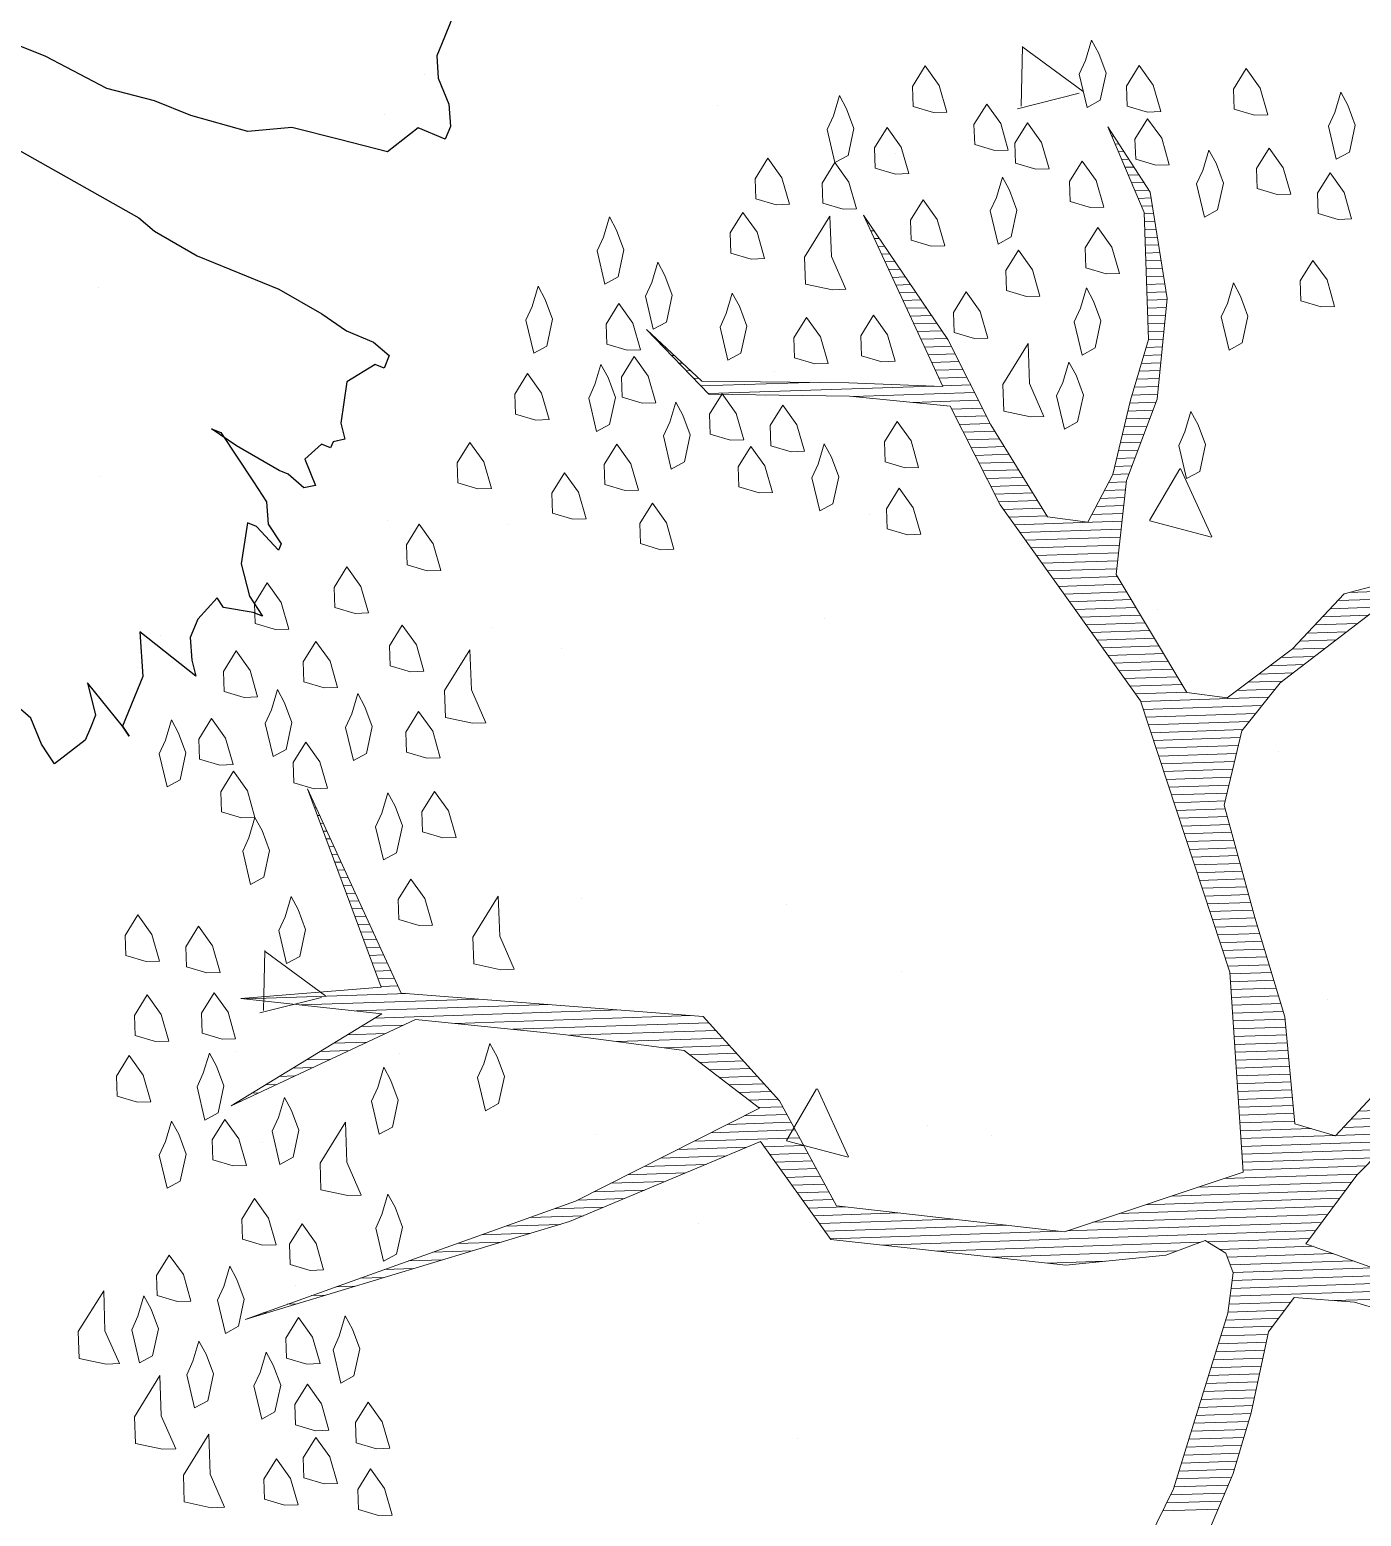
# Model space of a CAD drawing. Header units: millimetres. Extents: x 111 to 1506, y 14 to 566.
# Drawn here: x 211.286 to 212.465, y 105.504 to 106.82 of the extents above; entities that cross this region are included whole.
import ezdxf

# ---------------------------------------------------------------- set-up
doc = ezdxf.new("R2010")
doc.units = ezdxf.units.MM
doc.layers.add('ARBOLES', color=78, linetype='Continuous', lineweight=5)
doc.layers.add('fer', color=8, linetype='Continuous')

# ---------------------------------------------------------------- blocks, each defined once
blk = doc.blocks.new('tr')
at = {"layer": 'fer', "color": 97}
for p, q in [((1378.7648, 206.7174), (1378.7707, 206.7347)), ((1378.7648, 206.7174), (1378.7707, 206.7347)), ((1378.7707, 206.7347), (1378.7827, 206.7347)), ((1378.7707, 206.7347), (1378.7707, 206.7347)), ((1378.7707, 206.7347), (1378.7827, 206.7347)), ((1378.7707, 206.7347), (1378.7707, 206.7347)), ((1378.7827, 206.7347), (1378.7827, 206.7261)), ((1378.7827, 206.7347), (1378.7827, 206.7261)), ((1378.7827, 206.7261), (1378.8065, 206.7087)), ((1378.7827, 206.7261), (1378.7827, 206.7261)), ((1378.7827, 206.7261), (1378.8065, 206.7087)), ((1378.7827, 206.7261), (1378.7827, 206.7261)), ((1378.8422, 206.7174), (1378.8541, 206.7261)), ((1378.8422, 206.7174), (1378.8541, 206.7261)), ((1378.8541, 206.7261), (1378.86, 206.7174)), ((1378.8541, 206.7261), (1378.8541, 206.7261)), ((1378.8541, 206.7261), (1378.86, 206.7174)), ((1378.8541, 206.7261), (1378.8541, 206.7261)), ((1378.5446, 206.7001), (1378.5625, 206.7087)), ((1378.5446, 206.7001), (1378.5625, 206.7087)), ((1378.5625, 206.7087), (1378.5744, 206.7087)), ((1378.5625, 206.7087), (1378.5625, 206.7087)), ((1378.5625, 206.7087), (1378.5744, 206.7087)), ((1378.5625, 206.7087), (1378.5625, 206.7087)), ((1378.5744, 206.7087), (1378.5744, 206.6827)), ((1378.5744, 206.7087), (1378.5744, 206.7087)), ((1378.5744, 206.7087), (1378.5744, 206.6827)), ((1378.5744, 206.7087), (1378.5744, 206.7087)), ((1378.7648, 206.6914), (1378.7648, 206.7174)), ((1378.7648, 206.6914), (1378.7648, 206.7174)), ((1378.8065, 206.7087), (1378.8422, 206.7174)), ((1378.8065, 206.7087), (1378.8422, 206.7174)), ((1378.86, 206.7174), (1378.866, 206.7174)), ((1378.86, 206.7174), (1378.866, 206.7174)), ((1378.866, 206.7174), (1378.866, 206.7087)), ((1378.866, 206.7174), (1378.866, 206.7087)), ((1378.866, 206.7087), (1378.8838, 206.7001)), ((1378.866, 206.7087), (1378.8838, 206.7001)), ((1378.8838, 206.7001), (1378.9017, 206.7174)), ((1378.8838, 206.7001), (1378.9017, 206.7174)), ((1378.9017, 206.7174), (1378.9076, 206.7087)), ((1378.9017, 206.7174), (1378.9076, 206.7087)), ((1378.9076, 206.7087), (1378.9017, 206.6914)), ((1378.9076, 206.7087), (1378.9017, 206.6914)), ((1378.9493, 206.6914), (1378.9612, 206.7087)), ((1378.9493, 206.6914), (1378.9612, 206.7087)), ((1378.9671, 206.7087), (1378.9552, 206.6827)), ((1378.9671, 206.7087), (1378.9552, 206.6827)), ((1378.9612, 206.7087), (1378.9671, 206.7087)), ((1378.9612, 206.7087), (1378.9671, 206.7087)), ((1379.0147, 206.7001), (1379.0266, 206.7174)), ((1379.0147, 206.7001), (1379.0266, 206.7174)), ((1379.0266, 206.7174), (1379.0266, 206.7087)), ((1379.0266, 206.7174), (1379.0266, 206.7087)), ((1379.0266, 206.7087), (1379.0326, 206.6827)), ((1379.0266, 206.7087), (1379.0326, 206.6827)), ((1378.5268, 206.6827), (1378.5446, 206.7001)), ((1378.5268, 206.6827), (1378.5446, 206.7001)), ((1378.5446, 206.7001), (1378.5446, 206.7001)), ((1378.5446, 206.7001), (1378.5446, 206.7001)), ((1378.9909, 206.6827), (1379.0147, 206.7001)), ((1378.9909, 206.6827), (1379.0147, 206.7001)), ((1378.5089, 206.6741), (1378.5268, 206.6827)), ((1378.5089, 206.6741), (1378.5268, 206.6827)), ((1378.5744, 206.6827), (1378.6041, 206.6654)), ((1378.5744, 206.6827), (1378.6041, 206.6654)), ((1378.7588, 206.6654), (1378.7648, 206.6914)), ((1378.7588, 206.6654), (1378.7648, 206.6914)), ((1378.9017, 206.6827), (1378.8957, 206.6394)), ((1378.9017, 206.6827), (1378.8957, 206.6394)), ((1378.9017, 206.6914), (1378.9017, 206.6827)), ((1378.9017, 206.6914), (1378.9017, 206.6827)), ((1378.9195, 206.6654), (1378.9314, 206.6827)), ((1378.9195, 206.6654), (1378.9314, 206.6827)), ((1378.9314, 206.6827), (1378.9493, 206.6914)), ((1378.9314, 206.6827), (1378.9493, 206.6914)), ((1378.9552, 206.6741), (1378.9909, 206.6827)), ((1378.9552, 206.6827), (1378.9552, 206.6741)), ((1378.9552, 206.6741), (1378.9909, 206.6827)), ((1378.9552, 206.6827), (1378.9552, 206.6741)), ((1379.0326, 206.6827), (1379.0266, 206.6741)), ((1379.0326, 206.6827), (1379.0266, 206.6741)), ((1379.0981, 206.6827), (1379.0802, 206.6221)), ((1379.0981, 206.6827), (1379.0802, 206.6221)), ((1379.0862, 206.6741), (1379.0981, 206.6827)), ((1379.0862, 206.6741), (1379.0981, 206.6827)), ((1378.4613, 206.6741), (1378.491, 206.6741)), ((1378.4613, 206.6741), (1378.491, 206.6741)), ((1378.491, 206.6741), (1378.5089, 206.6741)), ((1378.491, 206.6741), (1378.5089, 206.6741)), ((1378.6041, 206.6654), (1378.6101, 206.6221)), ((1378.6041, 206.6654), (1378.6101, 206.6221)), ((1378.7529, 206.6221), (1378.7588, 206.6654)), ((1378.7529, 206.6221), (1378.7588, 206.6654)), ((1378.8898, 206.6221), (1378.9195, 206.6654)), ((1378.8898, 206.6221), (1378.9195, 206.6654)), ((1379.0266, 206.6741), (1379.0505, 206.6654)), ((1379.0266, 206.6741), (1379.0505, 206.6654)), ((1379.0505, 206.6654), (1379.0683, 206.6654)), ((1379.0505, 206.6654), (1379.0683, 206.6654)), ((1379.0683, 206.6654), (1379.0862, 206.6741)), ((1379.0683, 206.6654), (1379.0862, 206.6741)), ((1378.8957, 206.6394), (1378.8898, 206.6134)), ((1378.8957, 206.6394), (1378.8898, 206.6134)), ((1379.0802, 206.6221), (1379.1159, 206.6394)), ((1379.0802, 206.6221), (1379.1159, 206.6394)), ((1379.1159, 206.6394), (1379.1635, 206.6394)), ((1379.1159, 206.6394), (1379.1635, 206.6394)), ((1379.1635, 206.6394), (1379.1397, 206.5961)), ((1379.1635, 206.6394), (1379.1397, 206.5961)), ((1379.1695, 206.6481), (1379.1635, 206.6394)), ((1379.1635, 206.6394), (1379.1695, 206.6481)), ((1379.1695, 206.6481), (1379.1635, 206.6394)), ((1379.1635, 206.6394), (1379.1695, 206.6481)), ((1378.6101, 206.6221), (1378.616, 206.5788)), ((1378.6101, 206.6221), (1378.616, 206.5788)), ((1378.7529, 206.5441), (1378.7529, 206.6221)), ((1378.7529, 206.5441), (1378.7529, 206.6221)), ((1378.8898, 206.6134), (1378.8898, 206.6221)), ((1378.8898, 206.6134), (1378.8898, 206.6221)), ((1379.1397, 206.5961), (1379.1635, 206.6134)), ((1379.1397, 206.5961), (1379.1635, 206.6134)), ((1379.1635, 206.6134), (1379.1754, 206.6134)), ((1379.1635, 206.6134), (1379.1754, 206.6134)), ((1379.1754, 206.6134), (1379.1873, 206.6134)), ((1379.1754, 206.6134), (1379.1873, 206.6134)), ((1379.1873, 206.6134), (1379.2171, 206.5961)), ((1379.1873, 206.6134), (1379.2171, 206.5961)), ((1379.2111, 206.5874), (1379.2052, 206.5788)), ((1379.2111, 206.5874), (1379.2052, 206.5788)), ((1379.2171, 206.5961), (1379.2111, 206.5874)), ((1379.2171, 206.5961), (1379.2111, 206.5874)), ((1378.616, 206.5788), (1378.6339, 206.5441)), ((1378.616, 206.5788), (1378.6339, 206.5441)), ((1379.2052, 206.5788), (1379.1873, 206.5614)), ((1379.2052, 206.5788), (1379.1873, 206.5614)), ((1379.1873, 206.5614), (1379.1814, 206.5441)), ((1379.1873, 206.5614), (1379.1814, 206.5441)), ((1378.6339, 206.5441), (1378.6398, 206.4921)), ((1378.6339, 206.5441), (1378.6398, 206.4921)), ((1378.7469, 206.5008), (1378.7529, 206.5441)), ((1378.7469, 206.5008), (1378.7529, 206.5441)), ((1378.741, 206.4834), (1378.7469, 206.5008)), ((1378.741, 206.4834), (1378.7469, 206.5008)), ((1378.6398, 206.4921), (1378.6398, 206.4574)), ((1378.6398, 206.4921), (1378.6398, 206.4574)), ((1378.7231, 206.3448), (1378.741, 206.4834)), ((1378.7231, 206.3448), (1378.741, 206.4834)), ((1378.6398, 206.4574), (1378.6458, 206.4141)), ((1378.6398, 206.4574), (1378.6458, 206.4141)), ((1378.6458, 206.4141), (1378.6398, 206.3534)), ((1378.6458, 206.4141), (1378.6398, 206.3534)), ((1378.6398, 206.3534), (1378.6398, 206.3274)), ((1378.6398, 206.3534), (1378.6398, 206.3274))]:
    blk.add_line(p, q, dxfattribs=at)
blk = doc.blocks.new('*X16')
at = {"color": 0}
for p, q in [((17.5775, 17.92), (17.578, 17.92)), ((17.5814, 17.91), (17.584, 17.91)), ((17.5852, 17.9), (17.59, 17.9)), ((17.5891, 17.89), (17.596, 17.89)), ((17.5929, 17.88), (17.602, 17.88)), ((17.5967, 17.87), (17.608, 17.87)), ((17.6006, 17.86), (17.614, 17.86)), ((17.6044, 17.85), (17.62, 17.85)), ((17.6083, 17.84), (17.626, 17.84)), ((17.2621, 17.82), (17.2622, 17.82)), ((17.6121, 17.83), (17.6285, 17.83)), ((17.616, 17.82), (17.6298, 17.82)), ((17.2663, 17.81), (17.2685, 17.81)), ((17.2706, 17.8), (17.2748, 17.8)), ((17.6191, 17.81), (17.631, 17.81)), ((17.6191, 17.8), (17.6323, 17.8)), ((17.2748, 17.79), (17.2811, 17.79)), ((17.279, 17.78), (17.2874, 17.78)), ((17.6191, 17.79), (17.6335, 17.79)), ((17.6191, 17.78), (17.6348, 17.78)), ((17.2832, 17.77), (17.2937, 17.77)), ((17.2875, 17.76), (17.3001, 17.76)), ((17.6191, 17.77), (17.636, 17.77)), ((17.6191, 17.76), (17.6373, 17.76)), ((17.2917, 17.75), (17.3064, 17.75)), ((17.2959, 17.74), (17.3127, 17.74)), ((17.6191, 17.75), (17.6385, 17.75)), ((17.6191, 17.74), (17.6398, 17.74)), ((17.3002, 17.73), (17.319, 17.73)), ((17.6191, 17.73), (17.641, 17.73)), ((17.3044, 17.72), (17.3253, 17.72)), ((17.3086, 17.71), (17.3316, 17.71)), ((17.6191, 17.72), (17.6423, 17.72)), ((17.6191, 17.71), (17.6435, 17.71)), ((17.3129, 17.7), (17.3379, 17.7)), ((17.3171, 17.69), (17.3443, 17.69)), ((17.6191, 17.7), (17.6445, 17.7)), ((17.6191, 17.69), (17.6431, 17.69)), ((16.9852, 17.68), (16.9856, 17.68)), ((16.9942, 17.67), (16.9956, 17.67)), ((17.3213, 17.68), (17.3506, 17.68)), ((17.3256, 17.67), (17.3569, 17.67)), ((17.6191, 17.68), (17.6418, 17.68)), ((17.6191, 17.67), (17.6405, 17.67)), ((17.0032, 17.66), (17.0056, 17.66)), ((17.0122, 17.65), (17.0156, 17.65)), ((17.3298, 17.66), (17.3632, 17.66)), ((17.334, 17.65), (17.368, 17.65)), ((17.619, 17.65), (17.6378, 17.65)), ((17.6191, 17.66), (17.6391, 17.66)), ((17.0212, 17.64), (17.0256, 17.64)), ((17.0302, 17.63), (17.0356, 17.63)), ((17.3382, 17.64), (17.3727, 17.64)), ((17.3425, 17.63), (17.3773, 17.63)), ((17.6124, 17.63), (17.6351, 17.63)), ((17.6157, 17.64), (17.6365, 17.64)), ((17.0392, 17.62), (17.0456, 17.62)), ((17.0482, 17.61), (17.1861, 17.61)), ((17.3467, 17.62), (17.3819, 17.62)), ((17.3509, 17.61), (17.3865, 17.61)), ((17.6057, 17.61), (17.6325, 17.61)), ((17.6091, 17.62), (17.6338, 17.62)), ((17.0572, 17.6), (17.3444, 17.6)), ((17.2417, 17.59), (17.3957, 17.59)), ((17.3552, 17.6), (17.3911, 17.6)), ((17.5991, 17.59), (17.6298, 17.59)), ((17.6024, 17.6), (17.6311, 17.6)), ((17.3167, 17.58), (17.4003, 17.58)), ((17.3657, 17.57), (17.405, 17.57)), ((17.5926, 17.57), (17.6261, 17.57)), ((17.5957, 17.58), (17.6285, 17.58)), ((17.3704, 17.56), (17.4096, 17.56)), ((17.5899, 17.56), (17.6219, 17.56)), ((17.3751, 17.55), (17.4142, 17.55)), ((17.3797, 17.54), (17.4197, 17.54)), ((17.5844, 17.54), (17.6136, 17.54)), ((17.5872, 17.55), (17.6178, 17.55)), ((17.3844, 17.53), (17.4254, 17.53)), ((17.3891, 17.52), (17.4311, 17.52)), ((17.579, 17.52), (17.6053, 17.52)), ((17.5817, 17.53), (17.6094, 17.53)), ((17.3937, 17.51), (17.4369, 17.51)), ((17.3984, 17.5), (17.4426, 17.5)), ((17.5735, 17.5), (17.5969, 17.5)), ((17.5762, 17.51), (17.6011, 17.51)), ((17.4031, 17.49), (17.4483, 17.49)), ((17.4077, 17.48), (17.454, 17.48)), ((17.568, 17.48), (17.5886, 17.48)), ((17.5708, 17.49), (17.5928, 17.49)), ((17.4124, 17.47), (17.4597, 17.47)), ((17.4171, 17.46), (17.4654, 17.46)), ((17.5566, 17.46), (17.5834, 17.46)), ((17.5623, 17.47), (17.5849, 17.47)), ((17.4217, 17.45), (17.4711, 17.45)), ((17.4276, 17.44), (17.4769, 17.44)), ((17.5452, 17.44), (17.5806, 17.44)), ((17.5509, 17.45), (17.582, 17.45)), ((17.4343, 17.43), (17.4826, 17.43)), ((17.441, 17.42), (17.5777, 17.42)), ((17.5394, 17.43), (17.5792, 17.43)), ((17.4476, 17.41), (17.5763, 17.41)), ((17.4543, 17.4), (17.5749, 17.4)), ((17.461, 17.39), (17.5734, 17.39)), ((17.4676, 17.38), (17.572, 17.38)), ((17.4743, 17.37), (17.5706, 17.37)), ((17.481, 17.36), (17.5692, 17.36)), ((17.4876, 17.35), (17.5695, 17.35)), ((17.4943, 17.34), (17.5751, 17.34)), ((17.501, 17.33), (17.5807, 17.33)), ((17.5076, 17.32), (17.5862, 17.32)), ((17.5143, 17.31), (17.5918, 17.31)), ((17.8487, 17.31), (17.9816, 17.31)), ((17.8637, 17.32), (18.0288, 17.32)), ((17.521, 17.3), (17.5973, 17.3)), ((17.5276, 17.29), (17.6029, 17.29)), ((17.8287, 17.29), (17.887, 17.29)), ((17.8387, 17.3), (17.9283, 17.3)), ((17.5343, 17.28), (17.6084, 17.28)), ((17.541, 17.27), (17.614, 17.27)), ((17.8087, 17.27), (17.859, 17.27)), ((17.8187, 17.28), (17.873, 17.28)), ((17.5476, 17.26), (17.6195, 17.26)), ((17.5543, 17.25), (17.6251, 17.25)), ((17.7884, 17.25), (17.831, 17.25)), ((17.7987, 17.26), (17.845, 17.26)), ((17.561, 17.24), (17.6307, 17.24)), ((17.5676, 17.23), (17.6362, 17.23)), ((17.7599, 17.23), (17.803, 17.23)), ((17.7741, 17.24), (17.817, 17.24)), ((17.5743, 17.22), (17.6418, 17.22)), ((17.7456, 17.22), (17.789, 17.22)), ((17.581, 17.21), (17.6473, 17.21)), ((17.5876, 17.2), (17.6529, 17.2)), ((17.717, 17.2), (17.7653, 17.2)), ((17.7313, 17.21), (17.775, 17.21)), ((17.5939, 17.19), (17.7568, 17.19)), ((17.5968, 17.18), (17.7482, 17.18)), ((17.5998, 17.17), (17.7396, 17.17)), ((17.6027, 17.16), (17.731, 17.16)), ((17.6056, 17.15), (17.7225, 17.15)), ((17.6085, 17.14), (17.7189, 17.14)), ((17.6115, 17.13), (17.7161, 17.13)), ((17.6144, 17.12), (17.7134, 17.12)), ((16.5321, 17.11), (16.5325, 17.11)), ((16.5355, 17.1), (16.5367, 17.1)), ((17.6173, 17.11), (17.7107, 17.11)), ((17.6203, 17.1), (17.7079, 17.1)), ((16.5388, 17.09), (16.5409, 17.09)), ((16.5421, 17.08), (16.5451, 17.08)), ((17.6232, 17.09), (17.7052, 17.09)), ((17.6261, 17.08), (17.7025, 17.08)), ((16.5454, 17.07), (16.5493, 17.07)), ((16.5488, 17.06), (16.5535, 17.06)), ((17.629, 17.07), (17.6998, 17.07)), ((17.632, 17.06), (17.697, 17.06)), ((16.5521, 17.05), (16.5577, 17.05)), ((17.6349, 17.05), (17.6968, 17.05)), ((16.5554, 17.04), (16.5619, 17.04)), ((16.5588, 17.03), (16.566, 17.03)), ((17.6378, 17.04), (17.6992, 17.04)), ((17.6407, 17.03), (17.7015, 17.03)), ((16.5621, 17.02), (16.5702, 17.02)), ((16.5654, 17.01), (16.5744, 17.01)), ((17.6437, 17.02), (17.7039, 17.02)), ((17.6466, 17.01), (17.7062, 17.01)), ((16.5688, 17), (16.5786, 17)), ((16.5721, 16.99), (16.5828, 16.99)), ((17.6495, 17), (17.7086, 17)), ((17.6524, 16.99), (17.7109, 16.99)), ((16.5754, 16.98), (16.587, 16.98)), ((16.5788, 16.97), (16.5912, 16.97)), ((17.6554, 16.98), (17.7133, 16.98)), ((17.6583, 16.97), (17.7156, 16.97)), ((16.5821, 16.96), (16.5954, 16.96)), ((16.5854, 16.95), (16.5996, 16.95)), ((17.6612, 16.96), (17.718, 16.96)), ((17.6642, 16.95), (17.7204, 16.95)), ((16.5888, 16.94), (16.6038, 16.94)), ((16.5921, 16.93), (16.608, 16.93)), ((17.6671, 16.94), (17.7227, 16.94)), ((17.67, 16.93), (17.7251, 16.93)), ((16.5954, 16.92), (16.6122, 16.92)), ((16.5988, 16.91), (16.6164, 16.91)), ((17.6729, 16.92), (17.7274, 16.92)), ((17.6759, 16.91), (17.7298, 16.91)), ((16.6021, 16.9), (16.6206, 16.9)), ((16.6054, 16.89), (16.6248, 16.89)), ((17.6788, 16.9), (17.7324, 16.9)), ((17.6817, 16.89), (17.7351, 16.89)), ((16.6088, 16.88), (16.629, 16.88)), ((16.6121, 16.87), (16.6331, 16.87)), ((17.6846, 16.88), (17.7378, 16.88)), ((17.6876, 16.87), (17.7404, 16.87)), ((16.6154, 16.86), (16.6373, 16.86)), ((17.6905, 16.86), (17.7431, 16.86)), ((16.443, 16.85), (16.6488, 16.85)), ((16.513, 16.84), (16.7388, 16.84)), ((17.6934, 16.85), (17.7458, 16.85)), ((17.6957, 16.84), (17.7484, 16.84)), ((16.583, 16.83), (16.8288, 16.83)), ((16.6062, 16.82), (16.9188, 16.82)), ((17.6961, 16.83), (17.7511, 16.83)), ((17.6964, 16.82), (17.7538, 16.82)), ((16.5708, 16.8), (16.6189, 16.8)), ((16.5885, 16.81), (16.6422, 16.81)), ((16.7083, 16.81), (17.0088, 16.81)), ((16.7816, 16.8), (17.0309, 16.8)), ((17.6967, 16.81), (17.7564, 16.81)), ((17.6971, 16.8), (17.7591, 16.8)), ((16.5355, 16.78), (16.5722, 16.78)), ((16.5531, 16.79), (16.5956, 16.79)), ((16.8532, 16.79), (17.0394, 16.79)), ((16.9132, 16.78), (17.0478, 16.78)), ((17.6974, 16.79), (17.7618, 16.79)), ((17.6977, 16.78), (17.7639, 16.78)), ((16.5001, 16.76), (16.5256, 16.76)), ((16.5178, 16.77), (16.5489, 16.77)), ((16.9732, 16.77), (17.0563, 16.77)), ((17.0054, 16.76), (17.0647, 16.76)), ((17.6981, 16.77), (17.7645, 16.77)), ((17.6984, 16.76), (17.7651, 16.76)), ((16.4647, 16.74), (16.4789, 16.74)), ((16.4824, 16.75), (16.5022, 16.75)), ((17.0177, 16.75), (17.0732, 16.75)), ((17.0299, 16.74), (17.0817, 16.74)), ((17.6987, 16.75), (17.7657, 16.75)), ((17.6991, 16.74), (17.7664, 16.74)), ((16.4293, 16.72), (16.4322, 16.72)), ((16.447, 16.73), (16.4556, 16.73)), ((17.0421, 16.73), (17.0901, 16.73)), ((17.0543, 16.72), (17.0986, 16.72)), ((17.6994, 16.73), (17.767, 16.73)), ((17.6997, 16.72), (17.7676, 16.72)), ((17.0665, 16.71), (17.1071, 16.71)), ((17.0788, 16.7), (17.1155, 16.7)), ((17.7001, 16.71), (17.7682, 16.71)), ((17.7004, 16.7), (17.7689, 16.7)), ((17.091, 16.69), (17.1213, 16.69)), ((17.7007, 16.69), (17.7695, 16.69)), ((17.0504, 16.67), (17.1313, 16.67)), ((17.0719, 16.68), (17.1263, 16.68)), ((17.7011, 16.68), (17.7701, 16.68)), ((17.7014, 16.67), (17.7707, 16.67)), ((17.0073, 16.65), (17.1413, 16.65)), ((17.0288, 16.66), (17.1363, 16.66)), ((17.7017, 16.66), (17.7714, 16.66)), ((17.7021, 16.65), (17.772, 16.65)), ((17.8435, 16.65), (17.924, 16.65)), ((17.8535, 16.66), (17.9345, 16.66)), ((16.9642, 16.63), (17.0477, 16.63)), ((16.9858, 16.64), (17.0741, 16.64)), ((17.0964, 16.64), (17.1463, 16.64)), ((17.1031, 16.63), (17.1513, 16.63)), ((17.7024, 16.64), (17.7924, 16.64)), ((17.7027, 16.63), (17.8224, 16.63)), ((17.8235, 16.63), (17.9029, 16.63)), ((17.8335, 16.64), (17.9134, 16.64)), ((16.9211, 16.61), (16.995, 16.61)), ((16.9427, 16.62), (17.0214, 16.62)), ((17.1097, 16.62), (17.1563, 16.62)), ((17.1164, 16.61), (17.1613, 16.61)), ((17.7031, 16.62), (17.8923, 16.62)), ((17.7034, 16.61), (17.8818, 16.61)), ((16.8781, 16.59), (16.9423, 16.59)), ((16.8996, 16.6), (16.9686, 16.6)), ((17.1231, 16.6), (17.1663, 16.6)), ((17.1297, 16.59), (17.1713, 16.59)), ((17.7037, 16.6), (17.8712, 16.6)), ((17.7041, 16.59), (17.8606, 16.59)), ((16.8265, 16.57), (16.8895, 16.57)), ((16.8565, 16.58), (16.9159, 16.58)), ((17.1364, 16.58), (17.1763, 16.58)), ((17.1431, 16.57), (17.1813, 16.57)), ((17.646, 16.57), (17.8418, 16.57)), ((17.6798, 16.58), (17.8501, 16.58)), ((16.764, 16.55), (16.8332, 16.55)), ((16.7953, 16.56), (16.8632, 16.56)), ((17.1497, 16.56), (17.1971, 16.56)), ((17.1564, 16.55), (17.2651, 16.55)), ((17.5785, 16.55), (17.8258, 16.55)), ((17.6123, 16.56), (17.8338, 16.56)), ((16.7015, 16.53), (16.7578, 16.53)), ((16.7328, 16.54), (16.7955, 16.54)), ((17.163, 16.54), (17.3331, 16.54)), ((17.1697, 16.53), (17.401, 16.53)), ((17.511, 16.53), (17.8098, 16.53)), ((17.5448, 16.54), (17.8178, 16.54)), ((16.6703, 16.52), (16.7201, 16.52)), ((17.1764, 16.52), (17.469, 16.52)), ((17.4773, 16.52), (17.8018, 16.52)), ((16.6078, 16.5), (16.6447, 16.5)), ((16.639, 16.51), (16.6824, 16.51)), ((17.2412, 16.51), (17.7938, 16.51)), ((17.3112, 16.5), (17.6466, 16.5)), ((17.6564, 16.5), (17.7858, 16.5)), ((16.5453, 16.48), (16.5693, 16.48)), ((16.5765, 16.49), (16.607, 16.49)), ((17.3812, 16.49), (17.6166, 16.49)), ((17.4512, 16.48), (17.5245, 16.48)), ((17.6714, 16.49), (17.7899, 16.49)), ((17.6804, 16.48), (17.8149, 16.48)), ((16.4828, 16.46), (16.494, 16.46)), ((16.514, 16.47), (16.5317, 16.47)), ((17.6837, 16.47), (17.8399, 16.47)), ((17.687, 16.46), (17.8649, 16.46)), ((16.4515, 16.45), (16.4563, 16.45)), ((17.6839, 16.44), (17.9326, 16.44)), ((17.6855, 16.45), (17.8986, 16.45)), ((17.6805, 16.42), (17.7592, 16.42)), ((17.6822, 16.43), (17.9666, 16.43)), ((17.8145, 16.42), (18.0006, 16.42)), ((17.6757, 16.4), (17.7432, 16.4)), ((17.6789, 16.41), (17.7512, 16.41)), ((17.6687, 16.38), (17.7289, 16.38)), ((17.6722, 16.39), (17.7352, 16.39)), ((17.6618, 16.36), (17.7239, 16.36)), ((17.6653, 16.37), (17.7264, 16.37)), ((17.6584, 16.35), (17.7214, 16.35)), ((17.6514, 16.33), (17.7164, 16.33)), ((17.6549, 16.34), (17.7189, 16.34)), ((17.6445, 16.31), (17.7114, 16.31)), ((17.648, 16.32), (17.7139, 16.32)), ((17.6376, 16.29), (17.7064, 16.29)), ((17.6411, 16.3), (17.7089, 16.3)), ((17.6307, 16.27), (17.7005, 16.27)), ((17.6341, 16.28), (17.7038, 16.28)), ((17.6237, 16.25), (17.6938, 16.25)), ((17.6272, 16.26), (17.6971, 16.26)), ((17.6168, 16.23), (17.6871, 16.23)), ((17.6203, 16.24), (17.6905, 16.24)), ((17.6099, 16.21), (17.6805, 16.21)), ((17.6134, 16.22), (17.6838, 16.22)), ((17.603, 16.19), (17.6719, 16.19)), ((17.6064, 16.2), (17.6766, 16.2)), ((17.5981, 16.18), (17.6673, 16.18)), ((17.5874, 16.16), (17.6581, 16.16)), ((17.5928, 16.17), (17.6627, 16.17))]:
    blk.add_line(p, q, dxfattribs=at)
blk = doc.blocks.new('E1E')
at = {"layer": 'ARBOLES', "ltscale": 0.2}
for p, q in [((96.6386, 58.7496), (96.6386, 58.7496)), ((96.0816, 58.6988), (96.0816, 58.6988)), ((96.7277, 58.6218), (96.7277, 58.6218)), ((96.7897, 58.5418), (96.7897, 58.5418)), ((96.2657, 58.527), (96.2657, 58.527)), ((96.7825, 58.4946), (96.7278, 58.4546)), ((96.8025, 58.431), (96.78, 58.4907)), ((96.4032, 58.4799), (96.4032, 58.4799)), ((96.6289, 58.4788), (96.6289, 58.4788)), ((96.8019, 58.4317), (96.7246, 58.4514)), ((96.0502, 58.4349), (96.0502, 58.4349)), ((96.2019, 58.3461), (96.1439, 58.4008)), ((96.2114, 58.4099), (96.1441, 58.4015)), ((96.2025, 58.3466), (96.2117, 58.4097)), ((96.0788, 58.338), (96.0788, 58.338)), ((96.0113, 58.3231), (96.0113, 58.3231)), ((96.5104, 58.2531), (96.5104, 58.2531)), ((95.7543, 58.1961), (95.7543, 58.1961)), ((96.1659, 58.1962), (96.1659, 58.1962)), ((96.3063, 58.1771), (96.3063, 58.1771)), ((97.0096, 58.183), (97.0096, 58.183)), ((97.032, 58.1625), (97.032, 58.1625)), ((95.7346, 58.0534), (95.7346, 58.0534)), ((96.7075, 58.0206), (96.7075, 58.0206)), ((97.1546, 58.0293), (97.1546, 58.0293)), ((96.6306, 58.0145), (96.6306, 58.0145)), ((96.8535, 57.957), (96.8535, 57.957)), ((96.7329, 57.9133), (96.7329, 57.9133)), ((96.3831, 57.8787), (96.3831, 57.8787)), ((97.2321, 57.8433), (97.2321, 57.8433)), ((95.8816, 57.8288), (95.8816, 57.8288)), ((96.3808, 57.7588), (96.3808, 57.7588)), ((96.0586, 57.7367), (96.0586, 57.7367)), ((96.5308, 57.6837), (96.5308, 57.6837)), ((96.1011, 57.6524), (96.0338, 57.644)), ((96.0922, 57.5891), (96.1014, 57.6522)), ((96.5309, 57.6553), (96.5309, 57.6553)), ((96.0916, 57.5886), (96.0336, 57.6433)), ((97.0189, 57.5576), (97.0189, 57.5576)), ((96.9955, 57.5021), (96.9955, 57.5021)), ((96.6945, 57.4157), (96.6945, 57.4157)), ((96.4995, 57.3914), (96.4995, 57.3914)), ((96.3968, 57.2987), (96.3421, 57.2587)), ((96.4168, 57.2351), (96.3942, 57.2948)), ((96.37, 57.2738), (96.37, 57.2738)), ((96.2526, 57.2622), (96.2526, 57.2622)), ((96.4161, 57.2358), (96.3388, 57.2555))]:
    blk.add_line(p, q, dxfattribs=at)
for points in [[(95.6387, 58.6613), (95.6373, 58.5593), (95.6439, 58.4921), (95.6591, 58.4054), (95.6476, 58.3613), (95.5861, 58.3417), (95.4965, 58.333)], [(95.5811, 58.3005), (95.6577, 58.3035), (95.6347, 58.2152), (95.5632, 58.0431)], [(95.6102, 58.0251), (95.6715, 58.1849), (95.7164, 58.1893), (95.7692, 58.0881), (95.8387, 58.0021), (95.9139, 57.9032), (95.9263, 57.8229), (95.9075, 57.76), (95.8454, 57.6544)], [(95.8274, 57.6074), (95.8801, 57.6465), (95.909, 57.7217), (95.9538, 57.7962), (95.9957, 57.8071), (96.1128, 57.719), (96.1404, 57.6221), (96.1426, 57.5296), (96.173, 57.4262), (96.2324, 57.3279), (96.3004, 57.2803), (96.2302, 57.3504), (96.1752, 57.4739), (96.1686, 57.5412), (96.1563, 57.6214), (96.162, 57.6785), (96.2039, 57.6894), (96.2965, 57.6215), (96.3732, 57.5543), (96.5063, 57.4655), (96.3594, 57.6027), (96.4534, 57.6368), (96.5994, 57.694), (96.6746, 57.6651), (96.5871, 57.7041), (96.4476, 57.6498), (96.3442, 57.6194), (96.2553, 57.6966), (96.0383, 57.8338), (95.8415, 58.0658), (95.7481, 58.258), (95.9006, 58.3882), (96.1362, 58.4542), (96.2345, 58.3733), (96.3437, 58.3206), (96.6509, 58.4184), (96.8252, 58.2544), (96.6733, 58.4206), (96.807, 58.4879), (96.6617, 58.4466), (96.7737, 58.5977), (96.6263, 58.4386), (96.4745, 58.3944), (96.3488, 58.3618), (96.2512, 58.3884), (96.3956, 58.5541), (96.6745, 58.803), (96.3934, 58.5765), (96.2367, 58.421), (96.1282, 58.4896), (95.8861, 58.4207), (95.7914, 58.3708), (95.7582, 58.3404), (95.7329, 58.3447), (95.7177, 58.3613), (95.7068, 58.4033), (95.69, 58.5984), (95.6986, 58.7192)]]:
    blk.add_lwpolyline(points, dxfattribs=at)
for points in [[(96.6324, 59.0025), (96.6613, 59.0075), (96.6729, 58.9815), (96.6643, 58.9309), (96.6469, 58.9699), (96.6194, 58.9967)], [(96.5609, 58.9706), (96.5833, 58.9728), (96.592, 58.9533), (96.5876, 58.928), (96.5659, 58.9417), (96.5479, 58.9648)], [(96.704, 58.9642), (96.7329, 58.9693), (96.7445, 58.9433), (96.7359, 58.8926), (96.7185, 58.9317), (96.691, 58.9584)], [(96.464, 58.9431), (96.4864, 58.9452), (96.4951, 58.9257), (96.4908, 58.9004), (96.4691, 58.9141), (96.451, 58.9373)], [(96.5305, 58.9337), (96.5529, 58.9359), (96.5616, 58.9164), (96.5573, 58.8911), (96.5356, 58.9048), (96.5175, 58.9279)], [(96.7091, 58.8652), (96.7098, 58.8811), (96.6889, 58.9107), (96.6787, 58.8984), (96.6838, 58.8695), (96.699, 58.8529), (96.7113, 58.8428)], [(96.7937, 58.9028), (96.8226, 58.9079), (96.8342, 58.8819), (96.8255, 58.8313), (96.8082, 58.8703), (96.7807, 58.897)], [(96.5602, 58.8846), (96.5826, 58.8868), (96.5913, 58.8672), (96.587, 58.8419), (96.5653, 58.8557), (96.5472, 58.8788)], [(96.6383, 58.8492), (96.639, 58.8651), (96.618, 58.8947), (96.6079, 58.8824), (96.613, 58.8535), (96.6282, 58.8369), (96.6405, 58.8268)], [(96.7814, 58.8428), (96.7821, 58.8587), (96.7612, 58.8883), (96.7511, 58.876), (96.7561, 58.8471), (96.7713, 58.8305), (96.7836, 58.8204)], [(96.493, 58.878), (96.5154, 58.8802), (96.5241, 58.8607), (96.5198, 58.8354), (96.4981, 58.8491), (96.48, 58.8722)], [(96.5747, 58.7819), (96.5754, 58.7978), (96.5545, 58.8275), (96.5443, 58.8152), (96.5494, 58.7863), (96.5646, 58.7696), (96.5769, 58.7595)], [(96.5957, 58.8224), (96.6181, 58.8246), (96.6268, 58.8051), (96.6224, 58.7798), (96.6007, 58.7935), (96.5827, 58.8166)], [(96.7085, 58.7791), (96.7092, 58.795), (96.6882, 58.8247), (96.6781, 58.8124), (96.6832, 58.7835), (96.6984, 58.7668), (96.7107, 58.7567)], [(96.7482, 58.8124), (96.7706, 58.8146), (96.7793, 58.7951), (96.775, 58.7698), (96.7533, 58.7835), (96.7352, 58.8066)], [(96.6297, 58.7285), (96.6521, 58.7307), (96.6608, 58.7111), (96.6565, 58.6858), (96.6348, 58.6996), (96.6167, 58.7227)], [(96.6868, 58.7227), (96.7092, 58.7249), (96.7179, 58.7054), (96.7136, 58.6801), (96.6919, 58.6938), (96.6738, 58.7169)], [(96.8242, 58.6592), (96.8249, 58.6751), (96.8039, 58.7047), (96.7938, 58.6924), (96.7989, 58.6635), (96.8141, 58.6469), (96.8264, 58.6368)], [(96.5813, 58.6446), (96.582, 58.6605), (96.5611, 58.6901), (96.551, 58.6778), (96.556, 58.6489), (96.5712, 58.6323), (96.5835, 58.6222)], [(96.7476, 58.6563), (96.77, 58.6585), (96.7787, 58.6389), (96.7744, 58.6136), (96.7527, 58.6274), (96.7346, 58.6505)], [(96.6225, 58.6396), (96.6515, 58.6446), (96.663, 58.6186), (96.6544, 58.568), (96.637, 58.607), (96.6095, 58.6338)], [(96.7223, 58.5905), (96.7231, 58.6064), (96.7021, 58.636), (96.692, 58.6237), (96.697, 58.5948), (96.7122, 58.5782), (96.7245, 58.5681)], [(96.8676, 58.6318), (96.89, 58.634), (96.8987, 58.6144), (96.8944, 58.5891), (96.8727, 58.6029), (96.8546, 58.626)], [(96.8142, 58.5768), (96.8149, 58.5927), (96.7939, 58.6223), (96.7838, 58.61), (96.7889, 58.5811), (96.804, 58.5645), (96.8163, 58.5544)], [(96.6364, 58.521), (96.6371, 58.5369), (96.6161, 58.5665), (96.606, 58.5542), (96.6111, 58.5253), (96.6263, 58.5087), (96.6385, 58.4986)], [(96.8742, 58.5645), (96.8966, 58.5667), (96.9053, 58.5472), (96.9009, 58.5219), (96.8792, 58.5356), (96.8612, 58.5588)], [(96.8091, 58.5356), (96.8315, 58.5378), (96.8402, 58.5183), (96.8359, 58.493), (96.8142, 58.5067), (96.7961, 58.5298)], [(96.541, 58.4552), (96.5417, 58.4711), (96.5207, 58.5007), (96.5106, 58.4884), (96.5157, 58.4595), (96.5309, 58.4429), (96.5432, 58.4328)], [(96.9154, 58.4894), (96.9378, 58.4916), (96.9465, 58.4721), (96.9422, 58.4468), (96.9205, 58.4605), (96.9024, 58.4836)], [(96.8511, 58.4763), (96.8735, 58.4785), (96.8822, 58.459), (96.8779, 58.4337), (96.8562, 58.4474), (96.8381, 58.4705)], [(96.7962, 58.3896), (96.7969, 58.4055), (96.7759, 58.4351), (96.7658, 58.4228), (96.7709, 58.3939), (96.7861, 58.3773), (96.7984, 58.3671)], [(96.8635, 58.326), (96.8642, 58.3419), (96.8432, 58.3715), (96.8331, 58.3592), (96.8382, 58.3303), (96.8534, 58.3137), (96.8657, 58.3036)], [(96.562, 58.3554), (96.5909, 58.3605), (96.6025, 58.3345), (96.5939, 58.2839), (96.5765, 58.3229), (96.549, 58.3496)], [(96.6603, 58.3446), (96.6828, 58.3468), (96.6914, 58.3273), (96.6871, 58.302), (96.6654, 58.3157), (96.6473, 58.3388)], [(96.8787, 58.3094), (96.9011, 58.3116), (96.9098, 58.292), (96.9055, 58.2667), (96.8838, 58.2805), (96.8657, 58.3036)], [(96.985, 58.2632), (96.9857, 58.2791), (96.9647, 58.3087), (96.9546, 58.2964), (96.9597, 58.2675), (96.9749, 58.2509), (96.9872, 58.2408)], [(96.7421, 58.2486), (96.7428, 58.2645), (96.7218, 58.2941), (96.7117, 58.2818), (96.7168, 58.2529), (96.732, 58.2363), (96.7443, 58.2261)], [(96.8187, 58.2515), (96.8411, 58.2537), (96.8498, 58.2342), (96.8455, 58.2089), (96.8238, 58.2226), (96.8057, 58.2457)], [(96.9214, 58.266), (96.9438, 58.2682), (96.9525, 58.2487), (96.9481, 58.2234), (96.9264, 58.2371), (96.9084, 58.2602)], [(96.672, 58.2485), (96.6944, 58.2507), (96.7031, 58.2312), (96.6988, 58.2059), (96.6771, 58.2196), (96.659, 58.2427)], [(96.8925, 58.1908), (96.8932, 58.2067), (96.8722, 58.2364), (96.8621, 58.2241), (96.8672, 58.1951), (96.8824, 58.1785), (96.8947, 58.1684)], [(96.8116, 58.1626), (96.8123, 58.1785), (96.7913, 58.2081), (96.7812, 58.1958), (96.7863, 58.1669), (96.8014, 58.1503), (96.8137, 58.1402)], [(96.9243, 58.1894), (96.9467, 58.1916), (96.9554, 58.1721), (96.9511, 58.1468), (96.9294, 58.1605), (96.9113, 58.1836)], [(96.7197, 58.1762), (96.7422, 58.1784), (96.7508, 58.1589), (96.7465, 58.1336), (96.7248, 58.1473), (96.7067, 58.1705)], [(96.8492, 58.1481), (96.8716, 58.1503), (96.8803, 58.1308), (96.8759, 58.1055), (96.8542, 58.1192), (96.8362, 58.1423)], [(96.6887, 58.1235), (96.7176, 58.1285), (96.7292, 58.1025), (96.7206, 58.0519), (96.7032, 58.0909), (96.6757, 58.1177)], [(96.9208, 58.1099), (96.9432, 58.1121), (96.9518, 58.0926), (96.9475, 58.0672), (96.9258, 58.081), (96.9077, 58.1041)], [(96.7704, 58.0975), (96.7928, 58.0997), (96.8015, 58.0802), (96.7972, 58.0549), (96.7755, 58.0686), (96.7574, 58.0917)], [(96.8485, 58.0621), (96.8709, 58.0643), (96.8796, 58.0448), (96.8753, 58.0195), (96.8536, 58.0332), (96.8355, 58.0563)], [(96.7943, 57.9912), (96.8167, 57.9934), (96.8254, 57.9739), (96.8211, 57.9486), (96.7994, 57.9623), (96.7813, 57.9854)], [(96.7771, 57.89), (96.7995, 57.8922), (96.8082, 57.8727), (96.8038, 57.8474), (96.7821, 57.8611), (96.764, 57.8842)], [(96.5725, 57.8769), (96.5949, 57.879), (96.6036, 57.8595), (96.5993, 57.8342), (96.5776, 57.848), (96.5595, 57.8711)], [(96.6715, 57.882), (96.6939, 57.8842), (96.7026, 57.8647), (96.6983, 57.8394), (96.6766, 57.8531), (96.6585, 57.8762)], [(96.6311, 57.8328), (96.6535, 57.835), (96.6622, 57.8155), (96.6578, 57.7902), (96.6362, 57.8039), (96.6181, 57.827)], [(96.7475, 57.7989), (96.7699, 57.8011), (96.7786, 57.7816), (96.7743, 57.7563), (96.7526, 57.77), (96.7345, 57.7931)], [(96.4981, 57.7814), (96.5205, 57.7836), (96.5292, 57.7641), (96.5249, 57.7388), (96.5032, 57.7525), (96.4851, 57.7756)], [(96.6145, 57.7475), (96.6152, 57.7634), (96.5942, 57.793), (96.5841, 57.7807), (96.5892, 57.7518), (96.6044, 57.7352), (96.6167, 57.7251)], [(96.7034, 57.7403), (96.7041, 57.7562), (96.6832, 57.7859), (96.673, 57.7736), (96.6781, 57.7446), (96.6933, 57.728), (96.7056, 57.7179)], [(96.3347, 57.7632), (96.3571, 57.7654), (96.3658, 57.7459), (96.3615, 57.7206), (96.3398, 57.7343), (96.3217, 57.7574)], [(96.4511, 57.7293), (96.4519, 57.7452), (96.4309, 57.7748), (96.4208, 57.7625), (96.4258, 57.7336), (96.441, 57.717), (96.4533, 57.7069)], [(96.483, 57.7279), (96.5054, 57.7301), (96.5141, 57.7106), (96.5097, 57.6853), (96.488, 57.699), (96.4699, 57.7221)], [(96.5473, 57.7409), (96.5697, 57.7431), (96.5784, 57.7236), (96.5741, 57.6983), (96.5524, 57.712), (96.5343, 57.7351)], [(96.6492, 57.7396), (96.6716, 57.7417), (96.6803, 57.7222), (96.676, 57.6969), (96.6543, 57.7107), (96.6362, 57.7338)], [(96.7967, 57.6883), (96.7974, 57.7042), (96.7764, 57.7339), (96.7663, 57.7216), (96.7714, 57.6927), (96.7866, 57.676), (96.7989, 57.6659)], [(96.3637, 57.6982), (96.3861, 57.7003), (96.3948, 57.6808), (96.3905, 57.6555), (96.3688, 57.6692), (96.3507, 57.6924)], [(96.6854, 57.6933), (96.7078, 57.6955), (96.7165, 57.676), (96.7122, 57.6507), (96.6905, 57.6644), (96.6724, 57.6875)], [(96.6023, 57.6174), (96.603, 57.6333), (96.582, 57.6629), (96.5719, 57.6506), (96.577, 57.6217), (96.5922, 57.6051), (96.6045, 57.595)], [(96.6883, 57.6167), (96.689, 57.6326), (96.6681, 57.6622), (96.6579, 57.6499), (96.663, 57.621), (96.6782, 57.6044), (96.6905, 57.5943)], [(96.7541, 57.5914), (96.7548, 57.6073), (96.7339, 57.637), (96.7237, 57.6247), (96.7288, 57.5958), (96.744, 57.5791), (96.7563, 57.569)], [(96.4946, 57.6317), (96.517, 57.6339), (96.5257, 57.6144), (96.5214, 57.5891), (96.4997, 57.6028), (96.4816, 57.626)], [(96.4295, 57.6028), (96.452, 57.605), (96.4606, 57.5855), (96.4563, 57.5602), (96.4346, 57.5739), (96.4165, 57.597)], [(96.1021, 57.5505), (96.1028, 57.5664), (96.0818, 57.596), (96.0717, 57.5837), (96.0768, 57.5548), (96.092, 57.5382), (96.1043, 57.5281)], [(96.2424, 57.5506), (96.2431, 57.5665), (96.2221, 57.5961), (96.212, 57.5838), (96.2171, 57.5549), (96.2322, 57.5383), (96.2445, 57.5282)], [(96.2604, 57.5976), (96.2893, 57.6027), (96.3009, 57.5767), (96.2923, 57.5261), (96.2749, 57.5651), (96.2474, 57.5918)], [(96.5069, 57.5515), (96.5358, 57.5566), (96.5474, 57.5306), (96.5388, 57.48), (96.5214, 57.519), (96.4939, 57.5457)], [(96.5995, 57.5537), (96.6219, 57.5559), (96.6306, 57.5364), (96.6262, 57.5111), (96.6045, 57.5248), (96.5865, 57.548)], [(96.3472, 57.5427), (96.3696, 57.5449), (96.3783, 57.5254), (96.374, 57.5001), (96.3523, 57.5138), (96.3342, 57.5369)], [(96.2547, 57.4704), (96.2554, 57.4863), (96.2344, 57.5159), (96.2243, 57.5036), (96.2294, 57.4747), (96.2446, 57.4581), (96.2569, 57.448)], [(96.3125, 57.4805), (96.3349, 57.4827), (96.3436, 57.4632), (96.3393, 57.4379), (96.3176, 57.4516), (96.2995, 57.4747)], [(96.5966, 57.4901), (96.619, 57.4923), (96.6277, 57.4728), (96.6234, 57.4475), (96.6017, 57.4612), (96.5836, 57.4843)], [(96.4268, 57.469), (96.4492, 57.4712), (96.4578, 57.4517), (96.4535, 57.4264), (96.4318, 57.4401), (96.4137, 57.4633)], [(96.5287, 57.4677), (96.5511, 57.4699), (96.5598, 57.4503), (96.5555, 57.425), (96.5338, 57.4388), (96.5157, 57.4619)], [(96.1116, 57.4067), (96.1123, 57.4226), (96.0913, 57.4522), (96.0812, 57.4399), (96.0863, 57.411), (96.1015, 57.3944), (96.1138, 57.3842)], [(96.382, 57.3946), (96.3827, 57.4105), (96.3617, 57.4401), (96.3516, 57.4278), (96.3567, 57.3989), (96.3719, 57.3823), (96.3842, 57.3721)], [(96.2432, 57.4263), (96.2656, 57.4285), (96.2743, 57.4089), (96.2699, 57.3836), (96.2482, 57.3974), (96.2302, 57.4205)], [(96.4911, 57.412), (96.5135, 57.4142), (96.5222, 57.3947), (96.5179, 57.3694), (96.4962, 57.3831), (96.4781, 57.4062)], [(96.5757, 57.3795), (96.5764, 57.3954), (96.5555, 57.425), (96.5453, 57.4127), (96.5504, 57.3838), (96.5656, 57.3672), (96.5779, 57.3571)], [(96.0177, 57.3726), (96.0401, 57.3748), (96.0488, 57.3553), (96.0444, 57.33), (96.0227, 57.3437), (96.0047, 57.3668)], [(96.2851, 57.367), (96.3075, 57.3692), (96.3162, 57.3497), (96.3119, 57.3244), (96.2902, 57.3381), (96.2721, 57.3612)], [(96.3545, 57.3512), (96.377, 57.3533), (96.3856, 57.3338), (96.3813, 57.3085), (96.3596, 57.3223), (96.3415, 57.3454)], [(96.4023, 57.349), (96.4247, 57.3512), (96.4334, 57.3317), (96.429, 57.3064), (96.4073, 57.3201), (96.3893, 57.3432)], [(96.4782, 57.3361), (96.5006, 57.3383), (96.5093, 57.3187), (96.5049, 57.2934), (96.4833, 57.3072), (96.4652, 57.3303)], [(96.1891, 57.2853), (96.1898, 57.3012), (96.1688, 57.3308), (96.1587, 57.3185), (96.1637, 57.2896), (96.1789, 57.273), (96.1912, 57.2629)], [(96.2375, 57.299), (96.2599, 57.3012), (96.2686, 57.2817), (96.2643, 57.2564), (96.2426, 57.2701), (96.2245, 57.2932)], [(96.0358, 57.2794), (96.0582, 57.2816), (96.0669, 57.262), (96.0626, 57.2367), (96.0409, 57.2505), (96.0228, 57.2736)], [(96.1059, 57.2794), (96.1283, 57.2816), (96.137, 57.2621), (96.1327, 57.2368), (96.111, 57.2505), (96.0929, 57.2736)], [(96.3489, 57.2239), (96.3496, 57.2398), (96.3286, 57.2695), (96.3185, 57.2572), (96.3236, 57.2282), (96.3387, 57.2116), (96.351, 57.2015)], [(96.2671, 57.2499), (96.2896, 57.2521), (96.2982, 57.2326), (96.2939, 57.2073), (96.2722, 57.221), (96.2541, 57.2441)], [(96.0821, 57.1753), (96.0829, 57.1912), (96.0619, 57.2208), (96.0518, 57.2085), (96.0568, 57.1796), (96.072, 57.163), (96.0843, 57.1529)], [(96.1602, 57.2101), (96.1826, 57.2122), (96.1913, 57.1927), (96.187, 57.1674), (96.1653, 57.1812), (96.1472, 57.2043)]]:
    blk.add_lwpolyline(points, close=True, dxfattribs=at)
at = {"layer": 'ARBOLES', "ltscale": 0.2, "xscale": 0.8372139817761642, "yscale": 0.8372139817761642, "zscale": 0.8372139817761642, "rotation": 204.0028523145856}
blk.add_blockref('*X16', (103.6395, 76.9735), dxfattribs=at)

msp = doc.modelspace()

# ---------------------------------------------------------------- block references
at = {"lineweight": 100, "rotation": 247.9147716791316}
msp.add_blockref('tr', (538.43645, 1461.86453), dxfattribs=at)
at = {"layer": 'ARBOLES', "color": 0, "xscale": 0.8310831642732954, "yscale": 0.8310831642732954, "zscale": 0.8310831642732954, "rotation": 157.9147716791316}
msp.add_blockref('E1E', (304.30064, 120.75389), dxfattribs=at)

doc.saveas('drawing.dxf')
